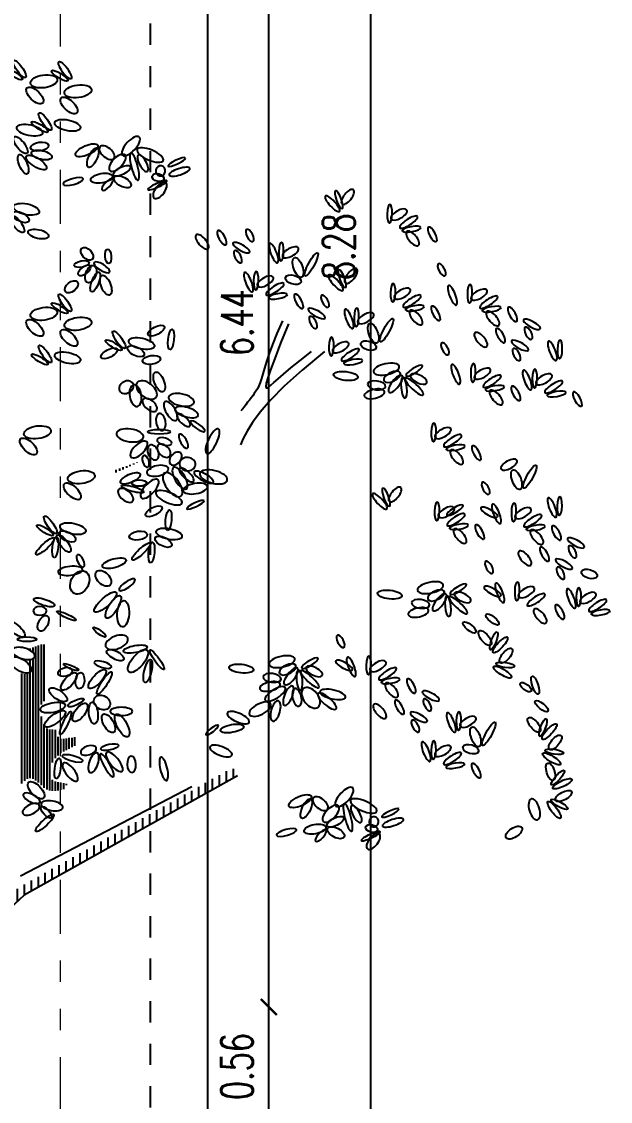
# Model space of a CAD drawing. Header units: millimetres. Extents: x 2056 to 4470, y 1400 to 3101.
# Drawn here: x 2102.11 to 2104.89, y 1443.38 to 1448.46 of the extents above; entities that cross this region are included whole.
import ezdxf

# ---------------------------------------------------------------- set-up
doc = ezdxf.new("R2010")
doc.units = ezdxf.units.MM
doc.linetypes.add('DIVIDE', pattern=[31.75, 12.7, -6.35, 0, -6.35, 0, -6.35])
doc.linetypes.add('HIDDEN', pattern=[9.525, 6.35, -3.175])
for name, color, linetype in [('A-GRID-COLS', 75, 'DIVIDE'), ('A-LDSP-TREE', 74, 'Continuous'), ('A-PLAN-2', 4, 'Continuous'), ('A-PROY', 15, 'HIDDEN')]:
    doc.layers.add(name, color=color, linetype=linetype)
doc.styles.add('COTAS', font='romans.shx', dxfattribs={"width": 0.7})
doc.dimstyles.new('DIM75', dxfattribs={"dimtxt": 0.15, "dimasz": 0.075, "dimexe": 0, "dimexo": 0, "dimgap": 0.075, "dimtad": 1, "dimzin": 1, "dimdsep": 46, "dimtxsty": 'COTAS', "dimblk": 'ARCHTICK', "dimcen": 0, "dimse1": 1, "dimse2": 1, "dimclrd": 8, "dimclre": 8, "dimclrt": 54, "dimaunit": 1, "dimazin": 0, "dimtfac": 1, "dimtix": 1, "dimtmove": 1, "dimatfit": 3, "dimldrblk": 'DOT', "dimfxl": 1, "dimtvp": 1.75, "dimtolj": 1, "dimtzin": 4, "dimarcsym": 0})

# ---------------------------------------------------------------- blocks, each defined once
blk = doc.blocks.new('*X63')
at = {"color": 0}
for p, q in [((197.7375, 16.9711), (197.7375, 17.0207)), ((197.625, 16.908), (197.625, 16.9653)), ((197.6625, 16.929), (197.6625, 16.9863)), ((197.7, 16.95), (197.7, 17.0074)), ((197.5125, 16.8449), (197.5125, 16.9022)), ((197.55, 16.8659), (197.55, 16.9232)), ((197.5875, 16.8869), (197.5875, 16.9443)), ((197.4375, 16.8028), (197.4375, 16.8601)), ((197.475, 16.8238), (197.475, 16.8812)), ((197.325, 16.7397), (197.325, 16.797)), ((197.3625, 16.7607), (197.3625, 16.8181)), ((197.4, 16.7818), (197.4, 16.8391)), ((197.2125, 16.6766), (197.2125, 16.7339)), ((197.25, 16.6977), (197.25, 16.755)), ((197.2875, 16.7187), (197.2875, 16.776)), ((197.1, 16.6135), (197.1, 16.6709)), ((197.1375, 16.6346), (197.1375, 16.6919)), ((197.175, 16.6556), (197.175, 16.7129)), ((196.9875, 16.5504), (196.9875, 16.6078)), ((197.025, 16.5715), (197.025, 16.6288)), ((197.0625, 16.5925), (197.0625, 16.6498)), ((196.9125, 16.5084), (196.9125, 16.5657)), ((196.95, 16.5294), (196.95, 16.5867)), ((196.8, 16.4453), (196.8, 16.5026)), ((196.8375, 16.4663), (196.8375, 16.5236)), ((196.875, 16.4873), (196.875, 16.5447)), ((196.6875, 16.3822), (196.6875, 16.4395)), ((196.725, 16.4032), (196.725, 16.4605)), ((196.7625, 16.4242), (196.7625, 16.4816)), ((196.6125, 16.3401), (196.6125, 16.3974)), ((196.65, 16.3612), (196.65, 16.4185)), ((196.5375, 16.272), (196.5375, 16.3397)), ((196.575, 16.3062), (196.575, 16.3739)), ((196.4625, 16.2036), (196.4625, 16.2713)), ((196.5, 16.2378), (196.5, 16.3055)), ((196.3875, 16.1319), (196.3875, 16.2029)), ((196.425, 16.1694), (196.425, 16.2371)), ((196.35, 16.0938), (196.35, 16.1651)), ((196.275, 16.0177), (196.275, 16.089)), ((196.3125, 16.0558), (196.3125, 16.127)), ((196.2375, 15.9875), (196.2375, 16.0511)), ((196.1625, 15.9285), (196.1625, 15.9921)), ((196.2, 15.958), (196.2, 16.0216)), ((196.0875, 15.8482), (196.0875, 15.9331)), ((196.125, 15.899), (196.125, 15.9626)), ((196.05, 15.7895), (196.05, 15.8824)), ((196.0125, 15.7309), (196.0125, 15.8237)), ((195.975, 15.6722), (195.975, 15.7651)), ((195.9375, 15.6136), (195.9375, 15.7064)), ((195.9, 15.5549), (195.9, 15.6478)), ((195.8625, 15.4963), (195.8625, 15.5891)), ((195.825, 15.4376), (195.825, 15.5305)), ((195.7875, 15.379), (195.7875, 15.4718)), ((195.75, 15.3203), (195.75, 15.4131)), ((195.7125, 15.2617), (195.7125, 15.3545)), ((195.675, 15.203), (195.675, 15.2958)), ((195.6375, 15.1444), (195.6375, 15.2372)), ((195.6, 15.0857), (195.6, 15.1785)), ((195.5625, 15.0271), (195.5625, 15.1199))]:
    blk.add_line(p, q, dxfattribs=at)
blk = doc.blocks.new('E4', base_point=(655.182746, 222.149869))
blk.add_circle((656.700527, 222.149869), 1.51778)
blk = doc.blocks.new('TROPI')
for p, q in [((2.8119, 8.6359), (2.8119, 8.6441)), ((2.8354, 8.6469), (2.8354, 8.6523)), ((2.8588, 8.6579), (2.8588, 8.6604)), ((2.7182, 8.5919), (2.7182, 8.6118)), ((2.7416, 8.6029), (2.7416, 8.6198)), ((2.7651, 8.6139), (2.7651, 8.6279)), ((2.7885, 8.6249), (2.7885, 8.636)), ((2.1401, 7.3986), (2.1401, 7.4099)), ((2.1589, 7.3853), (2.1589, 7.4164)), ((2.1776, 6.5232), (2.1776, 7.4229)), ((2.1964, 6.5079), (2.1964, 7.4294)), ((2.2151, 7.0336), (2.2151, 7.4359)), ((2.2339, 7.0552), (2.2339, 7.4359)), ((2.1401, 6.5377), (2.1401, 7.3339)), ((2.1589, 6.5338), (2.1589, 7.3436)), ((2.0839, 6.5024), (2.0839, 7.2414)), ((2.1026, 6.5212), (2.1026, 7.2374)), ((2.1214, 6.5333), (2.1214, 7.2435)), ((2.2151, 6.4903), (2.2151, 6.952)), ((2.2339, 6.4737), (2.2339, 6.8989)), ((2.2526, 6.462), (2.2526, 6.8731)), ((2.2714, 6.4552), (2.2714, 6.8663)), ((2.2901, 6.6435), (2.2901, 6.865)), ((2.3089, 6.6726), (2.3089, 6.862)), ((2.3276, 6.6913), (2.3276, 6.8162)), ((2.3464, 6.7052), (2.3464, 6.8026)), ((2.3651, 6.7165), (2.3651, 6.8028)), ((2.3839, 6.7266), (2.3839, 6.8058)), ((2.4026, 6.736), (2.4026, 6.8082)), ((2.4214, 6.7454), (2.4214, 6.8101)), ((2.4401, 6.7557), (2.4401, 6.8132)), ((2.0739, 5.8814), (3.2267, 6.4827)), ((2.2901, 6.4528), (2.2901, 6.5259)), ((2.3089, 6.4531), (2.3089, 6.5162)), ((2.3276, 6.4548), (2.3276, 6.5117)), ((2.3464, 6.4597), (2.3464, 6.5084)), ((2.3651, 6.4648), (2.3651, 6.5049)), ((2.3839, 6.4903), (2.3839, 6.5))]:
    blk.add_line(p, q)
for points in [[(3.8362, 9.6125), (3.7988, 9.5275), (3.7692, 9.4543), (3.7459, 9.3917), (3.728, 9.3387), (3.7142, 9.294), (3.7033, 9.2564), (3.6942, 9.2249), (3.6857, 9.1983), (3.6767, 9.1755), (3.6672, 9.1558), (3.6572, 9.1384), (3.6468, 9.1228), (3.6359, 9.1083), (3.6248, 9.0942), (3.6133, 9.0798), (3.6017, 9.0646), (3.5898, 9.0482), (3.5781, 9.0321), (3.5666, 9.0182), (3.5557, 9.0083)], [(3.8756, 9.5913), (3.8239, 9.4612), (3.7846, 9.3595), (3.7563, 9.2831), (3.7376, 9.2285), (3.7271, 9.1924), (3.7237, 9.1715), (3.7259, 9.1625), (3.7324, 9.1621), (3.7423, 9.1675), (3.7569, 9.1789), (3.7776, 9.1967), (3.8061, 9.2218), (3.8441, 9.2547), (3.8931, 9.2961), (3.9549, 9.3467), (4.0309, 9.407)], [(4.1183, 9.407), (3.9677, 9.2813), (3.848, 9.1721), (3.7553, 9.078), (3.6854, 8.9975), (3.6343, 8.9288), (3.5979, 8.8705), (3.5721, 8.8209), (3.5529, 8.7786)], [(3.5334, 6.5548), (2.0995, 5.7506), (1.8602, 5.5323), (1.6747, 5.3441), (1.4787, 5.19), (0.7849, 4.1049)]]:
    blk.add_lwpolyline(points)
at = {"zscale": 0.01988043750000001}
for p, xscale, yscale, rotation in [((2.1082, 11.2486), 0.04626700661756251, 0.0130519644688125, 125.4256489999981), ((2.4142, 11.2391), 0.04626700661756251, 0.0130519644688125, 125.4256489999981), ((2.086, 11.2356), 0.04224378260025002, 0.01087664699756251, 148.2866049999981), ((2.1404, 11.2091), 0.06034828073793752, 0.02827926628931251, 8.028634999998038), ((2.3921, 11.226), 0.04224378260025002, 0.01087664699756251, 148.2866049999981), ((2.1178, 11.1778), 0.04827862856643751, 0.02262342098362501, 316.213825999998), ((2.3699, 11.1422), 0.06034828073793752, 0.02827926628931251, 8.028634999998038), ((2.3474, 11.1109), 0.04827862856643751, 0.02262342098362501, 316.213825999998), ((2.2582, 10.882), 0.04224378260025002, 0.01087664699756251, 148.2866049999981), ((2.2803, 10.895), 0.04626700661756251, 0.0130519644688125, 125.4256489999981), ((2.3045, 10.9451), 0.05833665878906252, 0.02392861146637501, 347.7961789999981), ((2.0495, 10.9121), 0.05833665878906252, 0.02392861146637501, 347.7961789999981), ((2.0314, 10.8491), 0.04626700661756251, 0.01740261929175, 308.1683149999981), ((2.1421, 10.7751), 0.04023218053181251, 0.01957795664343751, 8.204645999998085), ((2.5944, 10.7922), 0.05407204649962505, 0.02070913365675002, 203.8639139999995), ((2.8733, 10.8478), -0.05471577506587501, 0.02262342098362501, 47.23926400000198), ((2.1139, 10.7185), 0.05230183270331251, 0.01957795664343751, 327.875192999998), ((2.1481, 10.7425), 0.0462670066175625, 0.01957795664343751, 347.246730999998), ((2.591, 10.7739), 0.04731305559750001, 0.01827276616068751, 245.1856410000019), ((2.6079, 10.7812), -0.04055404481493752, 0.02192730746456251, 140.9565480000019), ((2.7767, 10.7277), -0.04827862856643752, 0.02262342098362501, 46.301740000002), ((2.8169, 10.7417), -0.06276220322006253, 0.01392211133775, 104.578648000002), ((2.8588, 10.7643), -0.06276220322006253, 0.022623420983625, 156.8520710000032), ((2.0656, 10.7294), 0.04626700661756251, 0.01740261929175, 292.593763999998), ((2.7008, 10.5923), 0.04119775350075002, 0.01670652565312501, 27.12316300000196), ((2.8668, 10.7277), -0.04184146218656252, 0.01566236531475, 118.6537860000019), ((3.068, 10.6529), -0.0418414621865625, 0.008701309645875, 205.1078429999949), ((2.693, 10.584), 0.04892233725225001, 0.02088314712618752, 190.2168050000019), ((2.7046, 10.5756), 0.04119775350075002, 0.02088314712618751, 332.652662000002), ((3.0393, 10.5642), 0.02703602324981252, 0.01670652565312502, 164.8719050000019), ((3.0471, 10.6146), -0.02092074103350001, 0.02262342098362501, 349.3989880000019), ((3.0744, 10.592), -0.04827862856643749, 0.01392211133775, 197.9739020000019), ((2.4955, 10.5679), -0.04626700661756253, 0.01305196446881251, 15.93606183912011), ((2.693, 10.5645), -0.03347316974925002, 0.01252988429962501, 47.239264000002), ((3.0587, 10.553), -0.04634748262856251, 0.008353262826562503, 24.48076999999792), ((3.0509, 10.5405), -0.04248519075281252, 0.02088314712618751, 52.88871000000199), ((4.22, 10.3479), -0.04626700661756251, 0.01305196446881251, 313.0310417808855), ((4.2372, 10.367), -0.04224378260025001, 0.0108766469975625, 290.1700857808854), ((4.2369, 10.3979), -0.04023218053181251, 0.01740261929175, 231.1093527808855), ((2.0271, 10.3809), 0.05833665878906252, 0.02392861146637501, 347.7961789999981), ((4.5554, 10.268), -0.04224378260025002, 0.01087664699756251, 268.3839888621183), ((4.5665, 10.2968), -0.04023218053181252, 0.01740261929175, 209.3232558621183), ((2.009, 10.3178), 0.04626700661756251, 0.01740261929175, 308.1683149999981), ((2.0211, 10.3374), 0.04023218053181252, 0.01957795664343752, 333.4761320000096), ((4.6256, 10.2377), -0.04626700661756251, 0.0130519644688125, 212.7882540812347), ((2.1257, 10.2112), 0.0462670066175625, 0.01957795664343751, 347.246730999998), ((3.5948, 10.2265), -0.03017413042875, 0.01305196446881251, 117.8529470000019), ((4.6413, 10.2174), -0.04224378260025002, 0.01087664699756251, 189.9272980812347), ((4.8174, 10.2419), -0.03620895651450001, 0.01305196446881251, 119.023390000002), ((3.2563, 10.1893), -0.04023218053181252, 0.01740261929175, 130.8665650812347), ((3.402, 10.219), -0.03620895651450001, 0.01305196446881251, 119.023390000002), ((4.6717, 10.2123), -0.04023218053181252, 0.01740261929175, 130.8665650812347), ((2.556, 10.0252), 0.03379503403237501, 0.02088314712618751, 132.7607359999981), ((2.6687, 9.9973), 0.03218575237762501, 0.01392211133775, 95.70898699999802), ((3.5031, 10.1344), -0.04224378260025001, 0.0130519644688125, 151.6001920000019), ((3.5147, 10.0841), -0.03017413042875, 0.01305196446881251, 117.8529470000019), ((3.8028, 10.0023), -0.04626700661756251, 0.0130519644688125, 291.2449448621182), ((3.8258, 10.0137), -0.04224378260025002, 0.01087664699756251, 268.3839888621183), ((3.8369, 10.0425), -0.04023218053181252, 0.01740261929175, 209.3232558621183), ((2.5367, 10.0043), 0.03379503403237501, 0.01392211133775, 191.6389209999981), ((2.5689, 10.0043), -0.0402321805318125, 0.01392211133775, 148.2866049999981), ((3.9646, 9.9053), 0.04626700661756253, 0.01957795664343752, 109.9640515443302), ((3.9881, 9.9137), 0.05833665878906252, 0.0130519644688125, 61.65653454433038), ((2.5432, 9.9834), 0.033795034032375, 0.01566236531475, 219.3254589999981), ((2.5689, 9.9834), 0.04023218053181252, 0.02262342098362501, 249.0606389999981), ((2.6027, 9.9399), 0.04666932703125001, 0.01566236531475, 249.0606389999981), ((3.6335, 9.8065), -0.04626700661756251, 0.0130519644688125, 291.2449448621182), ((3.6566, 9.8179), -0.04224378260025002, 0.01087664699756251, 268.3839888621183), ((4.2597, 9.8358), -0.04224378260025001, 0.0108766469975625, 290.1700857808854), ((4.2593, 9.8666), -0.04023218053181251, 0.01740261929175, 231.1093527808855), ((4.8857, 9.9962), -0.03017413042875, 0.01305196446881251, 117.8529470000019), ((2.4563, 9.8738), 0.03379503403237501, 0.02088314712618751, 219.4855929999981), ((2.622, 9.9173), 0.04666932703125002, 0.02088314712618751, 291.619229999998), ((3.6677, 9.8467), -0.04023218053181252, 0.01740261929175, 209.3232558621183), ((3.7268, 9.7876), -0.04626700661756251, 0.0130519644688125, 212.7882540812347), ((3.9611, 9.8723), 0.03620895651450001, 0.01957795664343751, 162.9925695443303), ((4.2425, 9.8167), -0.04626700661756251, 0.01305196446881251, 313.0310417808855), ((2.4142, 9.6766), 0.04626700661756251, 0.0130519644688125, 125.4256489999981), ((3.7425, 9.7672), -0.04224378260025002, 0.01087664699756251, 189.9272980812347), ((3.9186, 9.7917), -0.03620895651450001, 0.01305196446881251, 119.023390000002), ((4.5778, 9.7368), -0.04224378260025002, 0.01087664699756251, 268.3839888621183), ((4.5889, 9.7656), -0.04023218053181252, 0.01740261929175, 209.3232558621183), ((4.648, 9.7065), -0.04626700661756251, 0.0130519644688125, 212.7882540812347), ((5.0046, 9.7187), -0.04626700661756251, 0.0130519644688125, 291.2449448621182), ((5.0942, 9.73), -0.04224378260025002, 0.01087664699756251, 268.3839888621183), ((5.1053, 9.7588), -0.04023218053181252, 0.01740261929175, 209.3232558621183), ((2.3921, 9.6635), 0.04224378260025002, 0.01087664699756251, 148.2866049999981), ((4.1011, 9.7842), -0.03017413042875, 0.01305196446881251, 117.8529470000019), ((5.1644, 9.6997), -0.04626700661756251, 0.0130519644688125, 212.7882540812347), ((2.1404, 9.6466), 0.06034828073793752, 0.02827926628931251, 8.028634999998038), ((4.0094, 9.6921), -0.04224378260025001, 0.0130519644688125, 151.6001920000019), ((4.309, 9.56), -0.04626700661756251, 0.0130519644688125, 291.2449448621182), ((4.3321, 9.5713), -0.04224378260025002, 0.01087664699756251, 268.3839888621183), ((4.3432, 9.6001), -0.04023218053181252, 0.01740261929175, 209.3232558621183), ((4.6637, 9.6862), -0.04224378260025002, 0.01087664699756251, 189.9272980812347), ((4.6942, 9.681), -0.04023218053181252, 0.01740261929175, 130.8665650812347), ((4.8399, 9.7107), -0.03620895651450001, 0.01305196446881251, 119.023390000002), ((5.1801, 9.6794), -0.04224378260025002, 0.01087664699756251, 189.9272980812347), ((5.2105, 9.6742), -0.04023218053181252, 0.01740261929175, 130.8665650812347), ((5.3562, 9.7039), -0.03620895651450001, 0.01305196446881251, 119.023390000002), ((2.1178, 9.6153), 0.04827862856643751, 0.02262342098362501, 316.213825999998), ((2.3699, 9.5797), 0.06034828073793752, 0.02827926628931251, 8.028634999998038), ((3.0414, 9.5739), 0.04023218053181251, 0.01740261929175, 207.3473379999981), ((4.0209, 9.6418), -0.03017413042875, 0.01305196446881251, 117.8529470000019), ((4.4708, 9.463), 0.04626700661756253, 0.01957795664343752, 109.9640515443302), ((4.4944, 9.4714), 0.05833665878906252, 0.0130519644688125, 61.65653454433038), ((5.4573, 9.6193), -0.04224378260025001, 0.0130519644688125, 151.6001920000019), ((2.3474, 9.5484), 0.04827862856643751, 0.02262342098362501, 316.213825999998), ((2.7777, 9.4281), 0.04626700661756251, 0.0130519644688125, 125.4256489999981), ((2.8018, 9.4781), 0.05833665878906252, 0.02392861146637501, 347.7961789999981), ((3.0937, 9.5565), 0.04626700661756251, 0.01305196446881251, 264.1335219999981), ((5.1304, 9.5318), -0.04023218053181252, 0.01740261929175, 130.8665650812347), ((5.2761, 9.5615), -0.03620895651450001, 0.01305196446881251, 119.023390000002), ((5.4689, 9.569), -0.03017413042875, 0.01305196446881251, 117.8529470000019), ((2.2803, 9.3325), 0.04626700661756251, 0.0130519644688125, 125.4256489999981), ((2.7254, 9.4216), 0.04023218053181251, 0.01740261929175, 207.3473379999981), ((2.7555, 9.415), 0.04224378260025002, 0.01087664699756251, 148.2866049999981), ((2.7958, 9.4346), 0.04023218053181252, 0.01957795664343752, 333.4761320000096), ((4.1628, 9.3755), -0.04224378260025002, 0.01087664699756251, 268.3839888621183), ((4.174, 9.4043), -0.04023218053181252, 0.01740261929175, 209.3232558621183), ((4.2331, 9.3452), -0.04626700661756251, 0.0130519644688125, 212.7882540812347), ((4.4673, 9.43), 0.03620895651450001, 0.01957795664343751, 162.9925695443303), ((4.9081, 9.465), -0.03017413042875, 0.01305196446881251, 117.8529470000019), ((5.3771, 9.4769), -0.04224378260025001, 0.0130519644688125, 151.6001920000019), ((5.6768, 9.3449), -0.04626700661756251, 0.0130519644688125, 291.2449448621182), ((5.6999, 9.3562), -0.04224378260025002, 0.01087664699756251, 268.3839888621183), ((2.2582, 9.3195), 0.04224378260025002, 0.01087664699756251, 148.2866049999981), ((2.3045, 9.3826), 0.05833665878906252, 0.02392861146637501, 347.7961789999981), ((2.8943, 9.3411), 0.04023218053181251, 0.01957795664343751, 8.204645999998085), ((5.3887, 9.4266), -0.03017413042875, 0.01305196446881251, 117.8529470000019), ((4.2488, 9.3249), -0.04224378260025002, 0.01087664699756251, 189.9272980812347), ((4.6218, 9.3067), -0.05833665878906253, 0.02392861146637501, 12.20382100000196), ((4.668, 9.2437), -0.04224378260025002, 0.0108766469975625, 211.7133950000019), ((5.027, 9.1874), -0.04626700661756251, 0.0130519644688125, 291.2449448621182), ((5.1166, 9.1988), -0.04224378260025002, 0.01087664699756251, 268.3839888621183), ((5.1277, 9.2275), -0.04023218053181252, 0.01740261929175, 209.3232558621183), ((2.8303, 9.192), -0.03379503403237501, 0.0261039488180625, 29.97376400000194), ((2.8593, 9.1972), -0.0531064735306875, 0.0313247306295, 141.8162410000019), ((2.981, 9.2671), 0.04666932703125002, 0.02088314712618751, 291.619229999998), ((4.1799, 9.2503), 0.05431345465218752, 0.01957795664343751, 353.6901050000019), ((4.6278, 9.2632), -0.04023218053181251, 0.01957795664343751, 26.52386799997875), ((4.6399, 9.2437), -0.04626700661756252, 0.01740261929175, 51.83168500000193), ((4.6459, 9.2328), -0.04626700661756251, 0.0130519644688125, 95.86647800000188), ((4.662, 9.2263), -0.05431345465218753, 0.01305196446881251, 137.1724590000019), ((4.6982, 9.2502), -0.04023218053181251, 0.01740261929175, 152.6526620000019), ((5.1868, 9.1685), -0.04626700661756251, 0.0130519644688125, 212.7882540812347), ((5.5076, 9.1491), -0.04626700661756251, 0.0130519644688125, 291.2449448621182), ((5.5306, 9.1604), -0.04224378260025002, 0.01087664699756251, 268.3839888621183), ((5.5417, 9.1892), -0.04023218053181252, 0.01740261929175, 209.3232558621183), ((5.6009, 9.1301), -0.04626700661756251, 0.0130519644688125, 212.7882540812347), ((2.8351, 9.1815), -0.0482786285664375, 0.0261039488180625, 99.8366260000019), ((4.5232, 9.1371), -0.04626700661756252, 0.01957795664343752, 12.75326900000197), ((4.5292, 9.1697), -0.04023218053181251, 0.01957795664343751, 351.7953540000019), ((5.2025, 9.1481), -0.04224378260025002, 0.01087664699756251, 189.9272980812347), ((5.233, 9.143), -0.04023218053181252, 0.01740261929175, 130.8665650812347), ((5.3787, 9.1726), -0.03620895651450001, 0.01305196446881251, 119.023390000002), ((5.6166, 9.1098), -0.04224378260025002, 0.01087664699756251, 189.9272980812347), ((2.8979, 9.0841), -0.03862289887706252, 0.02088314712618751, 140.9565480000019), ((3.0459, 9.0684), -0.04827862856643752, 0.02088314712618751, 121.653502000002), ((3.0701, 9.0997), -0.05793433837537502, 0.02610394881806251, 167.796179000002), ((5.7927, 9.1343), -0.03620895651450001, 0.01305196446881251, 119.023390000002), ((3.1135, 9.0214), -0.05310647353068749, 0.0208831471261875, 163.5679570000019), ((3.128, 8.9849), -0.03862289887706251, 0.01566236531475, 137.1724590000019), ((3.0073, 8.9901), -0.03862289887706251, 0.02088314712618751, 100.4783160000019), ((3.2181, 8.9379), -0.0386228988770625, 0.0104415835033125, 144.2112280000019), ((2.0975, 8.8501), 0.06034828073793752, 0.02827926628931251, 8.028634999998038), ((2.9011, 8.8296), -0.06034828073793752, 0.02827926628931251, 351.9713650000019), ((2.9273, 8.8665), -0.0523018327033125, 0.008701309645875002, 180.0000000000019), ((3.1441, 8.8504), -0.03540431568712501, 0.01392211133775, 119.023390000002), ((3.404, 8.8861), -0.06034828073793751, 0.01957795664343752, 65.18564100000194), ((4.8513, 8.7989), -0.04224378260025002, 0.01087664699756251, 268.3839888621183), ((4.8624, 8.8277), -0.04023218053181252, 0.01740261929175, 209.3232558621183), ((4.9215, 8.7686), -0.04626700661756251, 0.0130519644688125, 212.7882540812347), ((2.075, 8.8188), 0.04827862856643751, 0.02262342098362501, 316.213825999998), ((2.9237, 8.7982), -0.04827862856643752, 0.02262342098362501, 43.78617400000196), ((2.943, 8.7756), -0.03540431568712501, 0.02262342098362501, 116.0848540000019), ((2.9993, 8.7756), -0.03540431568712501, 0.02262342098362502, 136.8566890000019), ((2.9929, 8.8139), -0.03379503403237501, 0.01566236531475, 165.5614770000019), ((4.9372, 8.7483), -0.04224378260025002, 0.01087664699756251, 189.9272980812347), ((2.9027, 8.7077), -0.0273578875329375, 0.01392211133775, 109.4064010000019), ((3.083, 8.6486), -0.03379503403237501, 0.02262342098362501, 227.2392640000019), ((4.9677, 8.7431), -0.04023218053181252, 0.01740261929175, 130.8665650812347), ((5.1133, 8.7728), -0.03620895651450001, 0.01305196446881251, 119.023390000002), ((3.0685, 8.619), -0.04827862856643751, 0.02262342098362501, 11.51580800000196), ((3.1039, 8.626), -0.054715775065875, 0.02262342098362501, 121.1586860000019), ((3.1441, 8.6555), -0.035404315687125, 0.0295844766525, 173.6711050000018), ((5.3065, 8.6157), -0.04023218053181252, 0.01740261929175, 209.3232558621183), ((5.4577, 8.4869), 0.05833665878906252, 0.0130519644688125, 61.65653454433038), ((2.3923, 8.5484), 0.06034828073793752, 0.02827926628931251, 8.028634999998038), ((2.7475, 8.5239), 0.04731305559750001, 0.01827276616068751, 24.25528199999854), ((2.9993, 8.5442), -0.05471577506587501, 0.02262342098362501, 47.23926400000198), ((3.0411, 8.5877), -0.06276220322006254, 0.02958447665250001, 126.1315510000018), ((3.1441, 8.619), -0.0418414621865625, 0.01566236531475, 137.540862000002), ((3.2423, 8.5964), -0.0482786285664375, 0.01566236531475, 151.6001920000019), ((3.2813, 8.5859), -0.06235988280637501, 0.0282792662893125, 165.9879760000019), ((5.4341, 8.4785), 0.04626700661756253, 0.01957795664343752, 109.9640515443302), ((2.3698, 8.5171), 0.04827862856643751, 0.02262342098362501, 316.213825999998), ((2.7339, 8.4776), -0.04055404481493752, 0.02192730746456251, 140.9565480000019), ((2.7542, 8.5019), 0.05069255104856252, 0.0109636636725, 344.8719050000019), ((2.9237, 8.5215), 0.03379503403237501, 0.01392211133775, 180.0000000000019), ((3.3324, 8.4989), -0.05471577506587499, 0.02262342098362501, 9.859208000001948), ((4.5556, 8.3666), -0.04224378260025001, 0.0108766469975625, 290.1700857808854), ((4.5552, 8.3975), -0.04023218053181251, 0.01740261929175, 231.1093527808855), ((5.1816, 8.5271), -0.03017413042875, 0.01305196446881251, 117.8529470000019), ((2.9848, 8.4606), -0.06276220322006253, 0.022623420983625, 156.8520710000032), ((4.5384, 8.3476), -0.04626700661756251, 0.01305196446881251, 313.0310417808855), ((5.6747, 8.2926), -0.04626700661756251, 0.0130519644688125, 291.2449448621182), ((5.6977, 8.304), -0.04224378260025002, 0.01087664699756251, 268.3839888621183), ((3.0247, 8.3599), 0.04023218053181251, 0.01740261929175, 207.3473379999981), ((3.194, 8.3492), -0.0418414621865625, 0.008701309645875, 205.1078429999949), ((4.8737, 8.2676), -0.04224378260025002, 0.01087664699756251, 268.3839888621183), ((4.8849, 8.2964), -0.04023218053181252, 0.01740261929175, 209.3232558621183), ((4.9415, 8.3058), -0.04224378260025002, 0.0108766469975625, 211.7133950000019), ((5.1701, 8.3558), -0.04224378260025001, 0.0130519644688125, 151.6001920000019), ((5.3005, 8.2495), -0.04626700661756251, 0.0130519644688125, 291.2449448621182), ((5.3901, 8.2609), -0.04224378260025002, 0.01087664699756251, 268.3839888621183), ((5.4012, 8.2897), -0.04023218053181252, 0.01740261929175, 209.3232558621183), ((2.3158, 8.1838), 0.04626700661756251, 0.0130519644688125, 125.4256489999981), ((3.077, 8.3425), 0.04626700661756251, 0.01305196446881251, 264.1335219999981), ((4.944, 8.2374), -0.04626700661756251, 0.0130519644688125, 212.7882540812347), ((5.4603, 8.2306), -0.04626700661756251, 0.0130519644688125, 212.7882540812347), ((2.2937, 8.1708), 0.04224378260025002, 0.01087664699756251, 148.2866049999981), ((2.3339, 8.1904), 0.04023218053181252, 0.01957795664343752, 333.4761320000096), ((2.34, 8.2339), 0.05833665878906252, 0.02392861146637501, 347.7961789999981), ((2.8058, 8.1598), 0.04023218053181251, 0.01957795664343751, 8.204645999998085), ((2.9868, 8.1984), 0.05833665878906252, 0.02392861146637501, 347.7961789999981), ((4.9597, 8.217), -0.04224378260025002, 0.01087664699756251, 189.9272980812347), ((4.9901, 8.2119), -0.04023218053181252, 0.01740261929175, 130.8665650812347), ((5.1358, 8.2415), -0.03620895651450001, 0.01305196446881251, 119.023390000002), ((5.476, 8.2102), -0.04224378260025002, 0.01087664699756251, 189.9272980812347), ((5.5065, 8.2051), -0.04023218053181252, 0.01740261929175, 130.8665650812347), ((5.6521, 8.2347), -0.03620895651450001, 0.01305196446881251, 119.023390000002), ((2.2997, 8.1534), 0.05431345465218752, 0.0130519644688125, 222.827540999998), ((2.3158, 8.1599), 0.04626700661756251, 0.01305196446881251, 264.1335219999981), ((2.3219, 8.1708), 0.04626700661756251, 0.01740261929175, 308.1683149999981), ((2.9466, 8.1179), 0.05431345465218752, 0.0130519644688125, 222.827540999998), ((2.9808, 8.1549), 0.04023218053181252, 0.01957795664343752, 333.4761320000096), ((5.7532, 8.1502), -0.04224378260025001, 0.0130519644688125, 151.6001920000019), ((2.9627, 8.1244), 0.04626700661756251, 0.01305196446881251, 264.1335219999981), ((5.4263, 8.0627), -0.04023218053181252, 0.01740261929175, 130.8665650812347), ((5.572, 8.0923), -0.03620895651450001, 0.01305196446881251, 119.023390000002), ((5.7648, 8.0999), -0.03017413042875, 0.01305196446881251, 117.8529470000019), ((2.4983, 7.9577), -0.03017413042875001, 0.01305196446881251, 296.700005999998), ((2.6252, 7.9618), 0.05431345465218752, 0.01957795664343751, 14.94266699999798), ((5.2041, 7.9958), -0.03017413042875, 0.01305196446881251, 117.8529470000019), ((5.6731, 8.0078), -0.04224378260025001, 0.0130519644688125, 151.6001920000019), ((2.4914, 7.9413), -0.05431345465218752, 0.01957795664343751, 6.309894999998103), ((2.5094, 7.927), 0.05431345465218752, 0.03915591328687503, 243.6899359999981), ((2.5864, 7.927), 0.04224378260025001, 0.0261039488180625, 314.6366879999981), ((5.6846, 7.9575), -0.03017413042875, 0.01305196446881251, 117.8529470000019), ((5.9522, 7.8946), 0.03620895651450001, 0.01957795664343751, 162.9925695443303), ((2.7385, 7.8015), -0.04224378260025003, 0.01305196446881251, 214.950423999998), ((4.9177, 7.8376), -0.05833665878906253, 0.02392861146637501, 12.20382100000196), ((4.964, 7.7745), -0.04224378260025002, 0.0108766469975625, 211.7133950000019), ((5.1925, 7.8245), -0.04224378260025001, 0.0130519644688125, 151.6001920000019), ((5.3229, 7.7183), -0.04626700661756251, 0.0130519644688125, 291.2449448621182), ((5.4125, 7.7296), -0.04224378260025002, 0.01087664699756251, 268.3839888621183), ((5.4236, 7.7584), -0.04023218053181252, 0.01740261929175, 209.3232558621183), ((2.718, 7.7871), 0.06437148487481252, 0.01957795664343751, 221.895878999998), ((2.7454, 7.7646), 0.05833665878906254, 0.01957795664343752, 237.885885999998), ((4.4758, 7.7812), 0.05431345465218752, 0.01957795664343751, 353.6901050000019), ((4.9237, 7.7941), -0.04023218053181251, 0.01957795664343751, 26.52386799997875), ((4.9358, 7.7745), -0.04626700661756252, 0.01740261929175, 51.83168500000193), ((4.9579, 7.7571), -0.05431345465218753, 0.01305196446881251, 137.1724590000019), ((4.9941, 7.7811), -0.04023218053181251, 0.01740261929175, 152.6526620000019), ((5.4828, 7.6993), -0.04626700661756251, 0.0130519644688125, 212.7882540812347), ((5.8035, 7.6799), -0.04626700661756251, 0.0130519644688125, 291.2449448621182), ((5.8265, 7.6912), -0.04224378260025002, 0.01087664699756251, 268.3839888621183), ((5.8377, 7.72), -0.04023218053181252, 0.01740261929175, 209.3232558621183), ((2.3034, 7.6973), 0.04827862856643751, 0.01392211133775, 162.0260979999981), ((2.77, 7.7319), 0.05833665878906252, 0.02610394881806251, 266.7094339999981), ((4.8191, 7.6679), -0.04626700661756252, 0.01957795664343752, 12.75326900000197), ((4.8252, 7.7006), -0.04023218053181251, 0.01957795664343751, 351.7953540000019), ((4.9418, 7.7637), -0.04626700661756251, 0.0130519644688125, 95.86647800000188), ((5.6746, 7.7035), -0.03620895651450001, 0.01305196446881251, 119.023390000002), ((5.8968, 7.661), -0.04626700661756251, 0.0130519644688125, 212.7882540812347), ((2.2497, 7.6625), -0.02961087787350001, 0.0194909399685, 359.9999999999981), ((2.2535, 7.6291), 0.037335461625, 0.02088314712618751, 242.808468999998), ((2.3192, 7.6583), 0.04634748262856252, 0.008353262826562504, 335.51923), ((5.2907, 7.5709), 0.03620895651450002, 0.01305196446881251, 140.9242155679964), ((5.5289, 7.6739), -0.04023218053181252, 0.01740261929175, 130.8665650812347), ((5.9125, 7.6406), -0.04224378260025002, 0.01087664699756251, 189.9272980812347), ((1.9791, 7.5925), 0.05230183270331249, 0.01957795664343751, 320.245082999998), ((2.647, 7.4887), 0.03419735444606251, 0.008701309645875002, 143.1795369999981), ((5.1365, 7.5168), 0.03620895651450002, 0.01305196446881251, 140.9242155679964), ((2.1839, 7.4719), 0.04345076372175002, 0.0104415835033125, 179.999999999998), ((2.647, 7.4234), -0.05230183270331253, 0.02827926628931252, 200.522199999998), ((4.2055, 7.4984), -0.03017413042875, 0.01305196446881251, 117.8529470000019), ((5.2361, 7.4326), 0.04023218053181252, 0.01740261929175, 129.0810404867637), ((5.2359, 7.4018), 0.04224378260025002, 0.0108766469975625, 70.02030748676371), ((5.2531, 7.3828), 0.0462670066175625, 0.0130519644688125, 47.15935148676375), ((2.0174, 7.3989), -0.05230183270331253, 0.02392861146637502, 163.8002579999981), ((2.655, 7.3951), 0.04224378260025002, 0.01740261929175001, 332.2895119999981), ((2.9254, 7.4204), 0.0531064735306875, 0.01566236531475, 190.216804999998), ((2.9254, 7.3995), 0.06276220322006254, 0.02610394881806251, 230.230597999998), ((2.9447, 7.3995), 0.05310647353068752, 0.0104415835033125, 306.001400999998), ((5.301, 7.3142), 0.04023218053181251, 0.01740261929175, 50.62434970588016), ((2.0053, 7.3434), 0.05431345465218753, 0.0261039488180625, 327.5391449999981), ((2.6868, 7.2848), -0.04023218053181252, 0.01305196446881251, 344.2461859999981), ((2.9495, 7.3368), 0.05310647353068752, 0.01566236531475, 256.6240659999981), ((3.9191, 7.3401), -0.05833665878906253, 0.02392861146637501, 12.20382100000196), ((3.9654, 7.277), -0.04224378260025002, 0.0108766469975625, 211.7133950000019), ((4.1939, 7.327), -0.04224378260025001, 0.0130519644688125, 151.6001920000019), ((4.3243, 7.2208), -0.04626700661756251, 0.0130519644688125, 291.2449448621182), ((4.4139, 7.2321), -0.04224378260025002, 0.01087664699756251, 268.3839888621183), ((4.4251, 7.2609), -0.04023218053181252, 0.01740261929175, 209.3232558621183), ((2.4225, 7.2639), 0.03258807279131251, 0.01957795664343751, 194.0120239999981), ((2.4502, 7.2443), 0.04948558980750001, 0.01957795664343751, 228.206041999998), ((2.4647, 7.2639), 0.03620895651450002, 0.007831182657375, 157.9264499999983), ((2.6465, 7.2652), 0.0543134546521875, 0.01957795664343751, 227.2392639999981), ((2.6868, 7.2521), 0.05833665878906252, 0.0130519644688125, 237.1976369999981), ((3.4773, 7.2837), 0.05431345465218752, 0.01957795664343751, 353.6901050000019), ((3.9252, 7.2966), -0.04023218053181251, 0.01957795664343751, 26.52386799997875), ((3.9372, 7.277), -0.04626700661756252, 0.01740261929175, 51.83168500000193), ((3.9433, 7.2662), -0.04626700661756251, 0.0130519644688125, 95.86647800000188), ((3.9594, 7.2596), -0.05431345465218753, 0.01305196446881251, 137.1724590000019), ((3.9956, 7.2836), -0.04023218053181251, 0.01740261929175, 152.6526620000019), ((4.4842, 7.2018), -0.04626700661756251, 0.0130519644688125, 212.7882540812347), ((5.2555, 7.2876), 0.04626700661756252, 0.01305196446881251, 328.7026607058802), ((5.2707, 7.3083), 0.04224378260025001, 0.0108766469975625, 351.5636167058802), ((2.4792, 7.2482), 0.03620895651450001, 0.01957795664343752, 264.716666999998), ((3.8206, 7.1704), -0.04626700661756252, 0.01957795664343752, 12.75326900000197), ((3.8266, 7.2031), -0.04023218053181251, 0.01957795664343751, 351.7953540000019), ((4.4999, 7.1815), -0.04224378260025002, 0.01087664699756251, 189.9272980812347), ((4.5303, 7.1764), -0.04023218053181252, 0.01740261929175, 130.8665650812347), ((4.676, 7.206), -0.03620895651450001, 0.01305196446881251, 119.023390000002), ((5.5081, 7.1221), 0.03017413042875, 0.01305196446881251, 142.0946585679966), ((5.5556, 7.1019), 0.04224378260025001, 0.01305196446881251, 108.3474135679965), ((2.3853, 7.059), 0.04626700661756251, 0.01957795664343752, 145.193839999998), ((2.5744, 7.0786), 0.038220578463375, 0.030454603641, 326.794293999998), ((3.8547, 7.1465), -0.05230183270331248, 0.01957795664343751, 32.12480700000197), ((3.903, 7.1574), -0.04626700661756251, 0.01740261929175, 67.40623600000198), ((3.9191, 7.14), -0.04023218053181251, 0.01957795664343751, 103.5626760000019), ((3.9775, 7.14), -0.05230183270331252, 0.03262992111225001, 128.8034590000019), ((4.076, 7.1074), -0.05230183270331251, 0.01740261929175, 139.3818930000019), ((4.0881, 7.1204), -0.05833665878906252, 0.01957795664343752, 167.3886050000019), ((4.7771, 7.1214), -0.04224378260025001, 0.0130519644688125, 151.6001920000019), ((2.3753, 7.0286), 0.05632505672062503, 0.02175329399512502, 190.9295669999981), ((2.5, 7.0699), 0.038220578463375, 0.01087664699756251, 204.2552819999964), ((2.5181, 7.0395), 0.04827862856643751, 0.02175329399512501, 233.792727999998), ((2.5563, 7.0482), 0.04827862856643753, 0.01957795664343752, 276.3955569999981), ((3.7562, 7.0378), -0.05230183270331252, 0.02392861146637501, 26.97100400000193), ((3.8085, 7.0573), -0.04626700661756251, 0.01957795664343751, 74.49484600000191), ((4.4502, 7.034), -0.04023218053181252, 0.01740261929175, 130.8665650812347), ((4.5958, 7.0636), -0.03620895651450001, 0.01305196446881251, 119.023390000002), ((4.7886, 7.0711), -0.03017413042875, 0.01305196446881251, 117.8529470000019), ((5.6212, 6.9876), 0.03620895651450002, 0.01305196446881251, 140.9242155679964), ((2.3753, 6.9872), 0.05632505672062502, 0.01957795664343752, 216.271166999998), ((2.4135, 6.9872), 0.05632505672062502, 0.01087664699756251, 245.185640999998), ((2.6307, 6.9677), 0.04626700661756252, 0.02175329399512501, 300.0262489999981), ((2.679, 6.9872), 0.04827862856643751, 0.01957795664343751, 359.9999999999981), ((2.7172, 6.9677), 0.05632505672062502, 0.02175329399512501, 298.031950999998), ((3.6113, 6.9138), -0.0523018327033125, 0.01957795664343752, 336.6088660000034), ((4.6969, 6.979), -0.04224378260025001, 0.0130519644688125, 151.6001920000019), ((4.9966, 6.847), -0.04626700661756251, 0.0130519644688125, 291.2449448621182), ((5.0196, 6.8583), -0.04224378260025002, 0.01087664699756251, 268.3839888621183), ((5.0308, 6.8871), -0.04023218053181252, 0.01740261929175, 209.3232558621183), ((3.3217, 6.8311), -0.03419735444606251, 0.008701309645875, 216.8204630000019), ((3.5752, 6.8863), 0.05230183270331252, 0.01740261929175001, 190.2168050000019), ((4.7085, 6.9287), -0.03017413042875, 0.01305196446881251, 117.8529470000019), ((5.1819, 6.7584), 0.05833665878906252, 0.0130519644688125, 61.65653454433038), ((5.5666, 6.8494), 0.04023218053181252, 0.01740261929175, 129.0810404867637), ((5.5663, 6.8185), 0.04224378260025002, 0.0108766469975625, 70.02030748676371), ((5.5836, 6.7995), 0.0462670066175625, 0.0130519644688125, 47.15935148676375), ((5.1584, 6.75), 0.04626700661756253, 0.01957795664343752, 109.9640515443302), ((5.6315, 6.731), 0.04023218053181251, 0.01740261929175, 50.62434970588016), ((2.5841, 6.7417), -0.03620895651450002, 0.01957795664343751, 18.31080174184745), ((2.6139, 6.7335), 0.04023218053181253, 0.01305196446881251, 12.59828774184741), ((3.3478, 6.7484), -0.05230183270331253, 0.01957795664343752, 159.477800000002), ((4.8273, 6.6512), -0.04626700661756251, 0.0130519644688125, 291.2449448621182), ((4.8504, 6.6625), -0.04224378260025002, 0.01087664699756251, 268.3839888621183), ((4.8615, 6.6913), -0.04023218053181252, 0.01740261929175, 209.3232558621183), ((5.1549, 6.717), 0.03620895651450001, 0.01957795664343751, 162.9925695443303), ((2.3563, 6.6904), 0.04626700661756251, 0.01305196446881251, 344.0639381608799), ((2.5884, 6.7088), -0.04626700661756251, 0.01957795664343751, 71.33931974184743), ((2.6121, 6.7009), -0.05833665878906251, 0.0130519644688125, 119.6468367418474), ((2.653, 6.7117), -0.05431345465218751, 0.01957795664343751, 129.6052097418475), ((2.8192, 6.6856), -0.03620895651450002, 0.01957795664343751, 92.12780674184744), ((3.0191, 6.6792), -0.0531064735306875, 0.01566236531475, 103.3759340000019), ((4.9206, 6.6322), -0.04626700661756251, 0.0130519644688125, 212.7882540812347), ((5.586, 6.7043), 0.04626700661756252, 0.01305196446881251, 328.7026607058802), ((5.6012, 6.7251), 0.04224378260025001, 0.0108766469975625, 351.5636167058802), ((2.3335, 6.6731), 0.04626700661756251, 0.01305196446881251, 262.2002096972866), ((2.3626, 6.6379), -0.04948558980750001, 0.01957795664343751, 128.2045079865272), ((4.9363, 6.6119), -0.04224378260025002, 0.01087664699756251, 189.9272980812347), ((5.1124, 6.6364), -0.03620895651450001, 0.01305196446881251, 119.023390000002), ((5.6571, 6.5228), 0.04023218053181251, 0.01740261929175, 107.2949435679966), ((2.1287, 6.5098), 0.04827862856643751, 0.02262342098362501, 313.698259999998), ((5.6454, 6.4943), 0.04224378260025001, 0.01087664699756251, 48.23421056799656), ((5.6544, 6.4702), 0.04626700661756251, 0.0130519644688125, 25.3732545679877), ((4.3087, 6.4724), -0.05471577506587501, 0.02262342098362501, 47.23926400000198), ((5.6734, 6.3888), 0.04023218053181252, 0.01740261929175, 28.83825278711288), ((2.2046, 6.3744), -0.04119775350075001, 0.01670652565312501, 332.876836999998), ((2.2124, 6.366), -0.04892233725224998, 0.0208831471261875, 169.7831949999981), ((4.0298, 6.4168), 0.05407204649962505, 0.02070913365675002, 203.8639139999995), ((4.0264, 6.3985), 0.04731305559750001, 0.01827276616068751, 245.1856410000019), ((4.0433, 6.4058), -0.04055404481493752, 0.02192730746456251, 140.9565480000019), ((4.2942, 6.3889), -0.06276220322006253, 0.022623420983625, 156.8520710000032), ((5.5091, 6.3987), -0.04827862856643751, 0.02262342098362501, 106.7439511910389), ((5.6213, 6.3809), 0.04626700661756252, 0.01305196446881251, 306.9165637871128), ((5.6431, 6.3945), 0.04224378260025002, 0.01087664699756251, 329.7775197871129), ((2.2008, 6.3577), -0.04119775350075003, 0.02088314712618751, 27.34733799999807), ((2.2124, 6.3465), 0.03347316974925003, 0.01252988429962501, 312.760735999998), ((4.2121, 6.3523), -0.04827862856643752, 0.02262342098362501, 46.301740000002), ((4.2524, 6.3662), -0.06276220322006253, 0.01392211133775, 104.578648000002), ((4.3022, 6.3523), -0.04184146218656252, 0.01566236531475, 118.6537860000019), ((4.5034, 6.2775), -0.0418414621865625, 0.008701309645875, 205.1078429999949), ((2.1768, 6.1815), 0.05431345465218752, 0.0130519644688125, 42.82754099999803), ((4.1362, 6.2169), 0.04119775350075002, 0.01670652565312501, 27.12316300000196), ((4.4825, 6.2392), -0.02092074103350001, 0.02262342098362501, 349.3989880000019), ((4.5098, 6.2166), -0.04827862856643749, 0.01392211133775, 197.9739020000019), ((3.9309, 6.1925), -0.04626700661756253, 0.01305196446881251, 15.93606183912011), ((4.1284, 6.2086), 0.04892233725225001, 0.02088314712618752, 190.2168050000019), ((4.1284, 6.1891), -0.03347316974925002, 0.01252988429962501, 47.239264000002), ((4.14, 6.2002), 0.04119775350075002, 0.02088314712618751, 332.652662000002), ((4.4941, 6.1776), -0.04634748262856251, 0.008353262826562503, 24.48076999999792), ((4.4864, 6.1651), -0.04248519075281252, 0.02088314712618751, 52.88871000000199), ((4.4748, 6.1887), 0.02703602324981252, 0.01670652565312502, 164.8719050000019), ((5.3401, 6.1375), 0.04119775350075002, 0.02088314712618751, 33.09487319103886)]:
    blk.add_blockref('E4', p, dxfattribs=dict(at, xscale=xscale, yscale=yscale, rotation=rotation))
at = {"xscale": 1.25, "yscale": 1.25, "zscale": 1.25}
blk.add_blockref('*X63', (-243.665, -14.6739), dxfattribs=at)
blk = doc.blocks.new('_ArchTick')
at = {"color": 0, "linetype": 'ByBlock', "const_width": 0.15}
blk.add_lwpolyline([(-0.5, -0.5), (0.5, 0.5)], dxfattribs=at)
blk = doc.blocks.new('*D1166')
at = {"color": 8, "lineweight": -2, "transparency": 16777216}
blk.add_line((2103.2781, 1443.2672), (2103.2781, 1443.8269), dxfattribs=at)
at = {"color": 8, "lineweight": -2, "transparency": 16777216, "xscale": 0.075, "yscale": 0.075, "zscale": 0.075}
for p, rotation in [((2103.2781, 1443.8269), 89.9999999999998), ((2103.2781, 1443.2672), 269.9999999999998)]:
    blk.add_blockref('_ArchTick', p, dxfattribs=dict(at, rotation=rotation))
at = {"color": 54, "transparency": 16777216, "insert": (2103.1281, 1443.5471), "char_height": 0.15, "attachment_point": 5, "rotation": 90, "style": 'COTAS'}
blk.add_mtext('\\A1;0.56', dxfattribs=at)
blk = doc.blocks.new('_Dot')
at = {"color": 0, "linetype": 'ByBlock', "lineweight": -2}
blk.add_line((-0.5, 0), (-1, 0), dxfattribs=at)
at = {"color": 0, "linetype": 'ByBlock', "const_width": 0.5}
blk.add_lwpolyline([(-0.25, 0, 1), (0.25, 0, 1)], format="xyb", close=True, dxfattribs=at)
blk = doc.blocks.new('*D1167')
at = {"color": 8, "lineweight": -2, "transparency": 16777216}
blk.add_line((2103.2781, 1443.8269), (2103.2781, 1450.2672), dxfattribs=at)
at = {"color": 8, "lineweight": -2, "transparency": 16777216, "xscale": 0.075, "yscale": 0.075, "zscale": 0.075}
for p, rotation in [((2103.2781, 1450.2672), 89.9999999999998), ((2103.2781, 1443.8269), 269.9999999999998)]:
    blk.add_blockref('_ArchTick', p, dxfattribs=dict(at, rotation=rotation))
at = {"color": 54, "transparency": 16777216, "insert": (2103.1281, 1447.0471), "char_height": 0.15, "attachment_point": 5, "rotation": 90, "style": 'COTAS'}
blk.add_mtext('\\A1;6.44', dxfattribs=at)
blk = doc.blocks.new('*D1284')
at = {"color": 8, "lineweight": -2, "transparency": 16777216}
blk.add_line((2103.7573, 1451.5423), (2103.7573, 1443.2672), dxfattribs=at)
at = {"color": 8, "lineweight": -2, "transparency": 16777216, "xscale": 0.075, "yscale": 0.075, "zscale": 0.075}
for p, rotation in [((2103.7573, 1451.5423), 89.99999999999977), ((2103.7573, 1443.2672), 269.9999999999998)]:
    blk.add_blockref('_ArchTick', p, dxfattribs=dict(at, rotation=rotation))
at = {"color": 54, "transparency": 16777216, "insert": (2103.6073, 1447.4047), "char_height": 0.15, "attachment_point": 5, "rotation": 90, "style": 'COTAS'}
blk.add_mtext('\\A1;8.28', dxfattribs=at)

msp = doc.modelspace()

# ---------------------------------------------------------------- linework, layer by layer
at = {"layer": 'A-GRID-COLS', "lineweight": 9, "ltscale": 0.02}
msp.add_lwpolyline([(2102.2977, 1438.3272), (2102.2977, 1454.9141)], dxfattribs=at)
at = {"layer": 'A-PLAN-2'}
msp.add_lwpolyline([(2101.9905, 1443.8272), (2089.2951, 1443.8272), (2089.2951, 1440.3272), (2102.4904, 1440.3272), (2102.4904, 1440.8272), (2089.7951, 1440.8272), (2089.7951, 1443.2672), (2102.9904, 1443.2672), (2102.9904, 1451.5423), (2082.5077, 1451.5423), (2082.5077, 1448.1993), (2083.271, 1448.1993), (2083.271, 1450.2672), (2101.9904, 1450.2672), (2101.9905, 1443.8272)], dxfattribs=at)
at = {"layer": 'A-PROY', "ltscale": 0.01}
msp.add_lwpolyline([(2102.7203, 1439.7546), (2102.7203, 1455.1879)], dxfattribs=at)

# ---------------------------------------------------------------- block references
at = {"layer": 'A-LDSP-TREE', "ltscale": 35, "xscale": 0.6999999999534339, "yscale": 0.6999999999534339, "zscale": 0.7}
msp.add_blockref('TROPI', (2100.6571, 1440.3272), dxfattribs=at)

# ---------------------------------------------------------------- dimensions: what is measured, and where the dimension line sits
at = {"color": 2}
for base, p1, p2, picture, middle in [((2103.7573, 1443.2672), (2102.9904, 1451.5423), (2102.9904, 1443.2672), '*D1284', (2103.6073, 1447.4047)), ((2103.2781, 1450.2672), (2102.2565, 1443.8269), (2102.2564, 1450.2672), '*D1167', (2103.1281, 1447.0471)), ((2103.2781, 1443.8269), (2103.2564, 1443.2672), (2102.2565, 1443.8269), '*D1166', (2103.1281, 1443.5471))]:
    dim = msp.add_linear_dim(base=base, p1=p1, p2=p2, angle=90, dimstyle='DIM75', dxfattribs=at)
    dim.commit()
    dim.dimension.update_dxf_attribs({"geometry": picture, "text_midpoint": middle})

doc.saveas('drawing.dxf')
